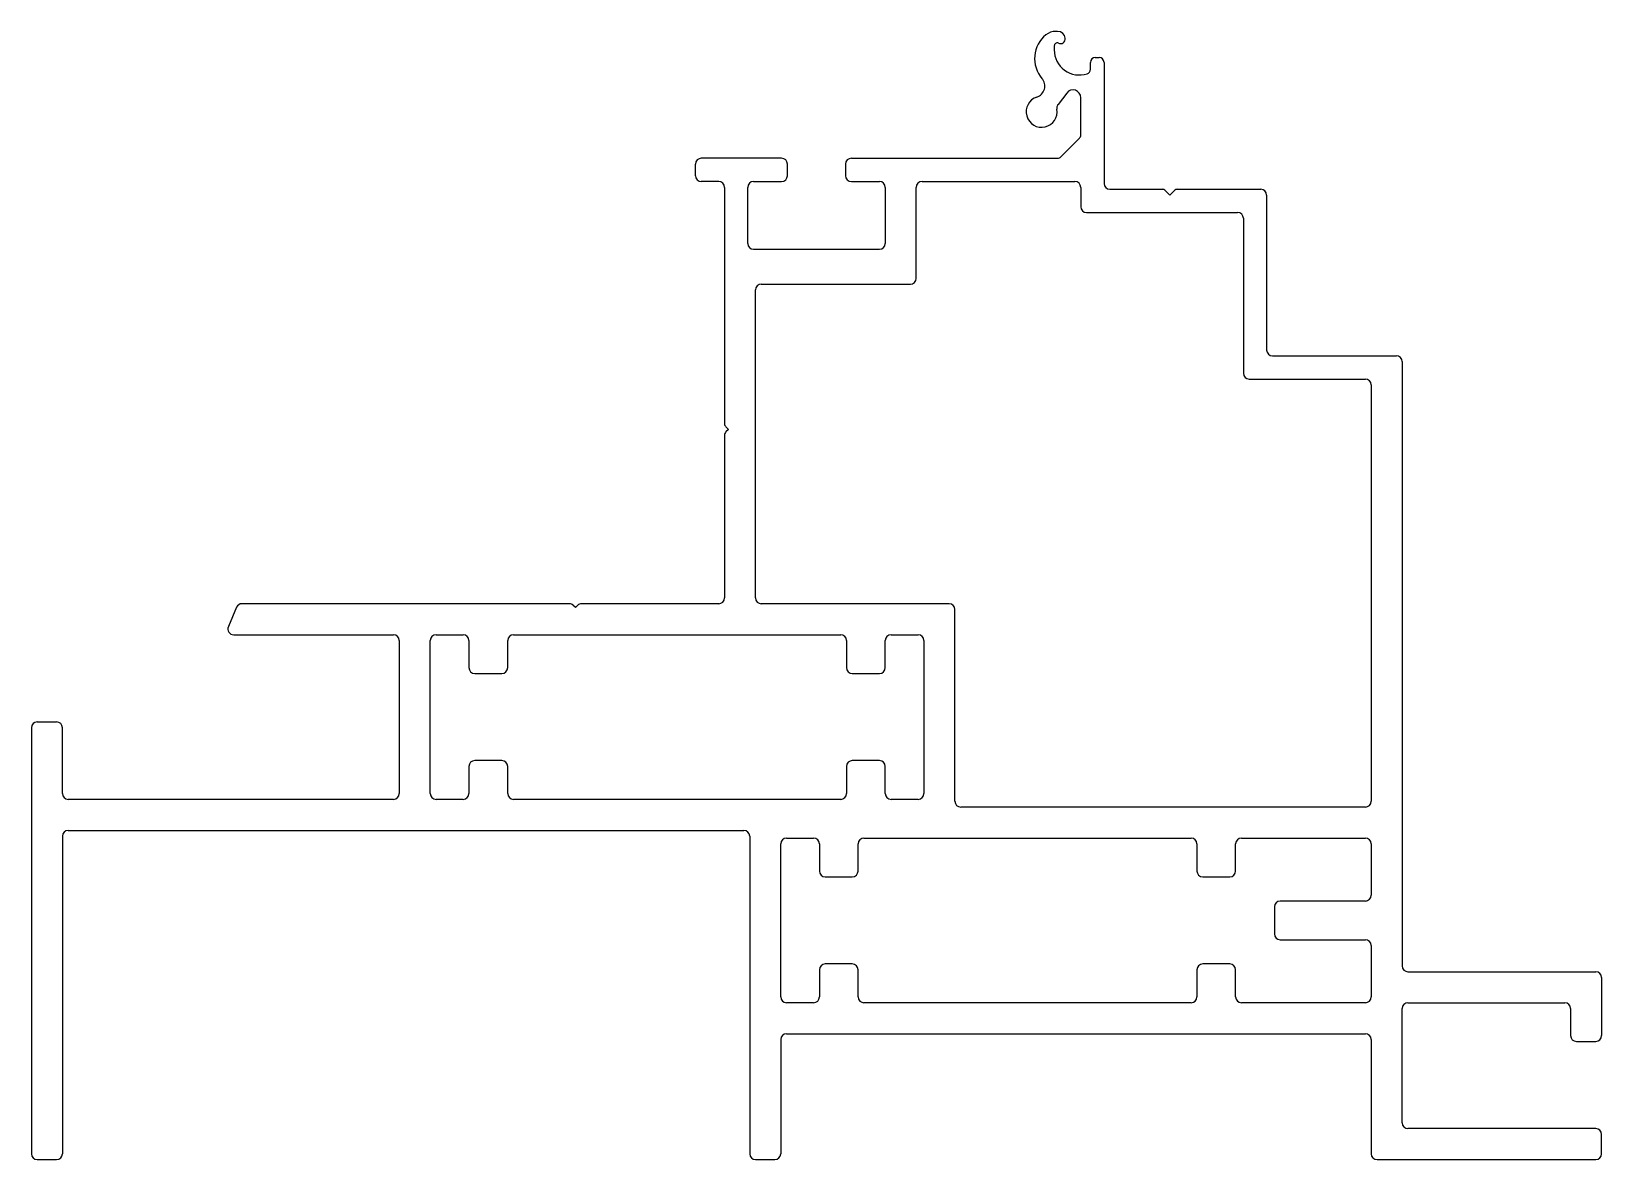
# Model space of a CAD drawing. Extents: x 1617 to 1698.1, y 1744.1 to 1802.4.
import ezdxf

# ---------------------------------------------------------------- set-up
doc = ezdxf.new("R2010")
doc.units = 0
doc.layers.get('0').update_dxf_attribs({"linetype": 'CONTINUOUS'})

msp = doc.modelspace()

# ---------------------------------------------------------------- linework, layer by layer
for p, q in [((1670.04, 1802.364), (1669.941, 1802.364)), ((1669.87, 1801.619), (1669.87, 1801.414)), ((1671.74, 1800.414), (1671.74, 1800.764)), ((1671.99, 1801.014), (1672.19, 1801.014)), ((1672.44, 1800.764), (1672.44, 1794.514)), ((1670.514, 1799.184), (1670.064, 1798.586)), ((1671.24, 1797.024), (1671.24, 1798.941)), ((1670.216, 1795.888), (1671.168, 1796.847)), ((1655.79, 1795.814), (1651.64, 1795.814)), ((1659.39, 1795.814), (1670.038, 1795.814)), ((1651.34, 1794.914), (1651.34, 1795.514)), ((1656.09, 1794.914), (1656.09, 1795.514)), ((1659.09, 1795.514), (1659.09, 1794.914)), ((1652.54, 1794.614), (1651.64, 1794.614)), ((1652.84, 1794.314), (1652.84, 1782.118)), ((1654.04, 1791.414), (1654.04, 1794.314)), ((1654.34, 1794.614), (1655.79, 1794.614)), ((1659.39, 1794.614), (1660.84, 1794.614)), ((1661.14, 1794.314), (1661.14, 1791.414)), ((1662.74, 1789.614), (1662.74, 1794.314)), ((1663.04, 1794.614), (1670.94, 1794.614)), ((1671.24, 1794.314), (1671.24, 1793.314)), ((1672.74, 1794.214), (1675.437, 1794.214)), ((1675.84, 1793.914), (1675.613, 1794.141)), ((1676.067, 1794.141), (1675.84, 1793.914)), ((1676.244, 1794.214), (1680.54, 1794.214)), ((1680.84, 1793.914), (1680.84, 1785.914)), ((1671.54, 1793.014), (1679.34, 1793.014)), ((1679.64, 1792.714), (1679.64, 1784.714)), ((1654.34, 1791.114), (1660.84, 1791.114)), ((1654.74, 1789.314), (1662.44, 1789.314)), ((1654.44, 1773.114), (1654.44, 1789.014)), ((1681.14, 1785.614), (1687.54, 1785.614)), ((1687.84, 1785.314), (1687.84, 1754.114)), ((1679.94, 1784.414), (1685.94, 1784.414)), ((1686.24, 1784.114), (1686.24, 1762.614)), ((1652.913, 1781.941), (1653.04, 1781.814)), ((1653.04, 1781.814), (1652.913, 1781.688)), ((1652.84, 1781.511), (1652.84, 1773.114)), ((1627.639, 1772.632), (1627.214, 1771.632)), ((1644.837, 1772.814), (1627.915, 1772.814)), ((1645.14, 1772.614), (1645.013, 1772.741)), ((1645.267, 1772.741), (1645.14, 1772.614)), ((1652.54, 1772.814), (1645.444, 1772.814)), ((1664.44, 1772.814), (1654.74, 1772.814)), ((1664.74, 1762.614), (1664.74, 1772.514)), ((1627.49, 1771.214), (1635.74, 1771.214)), ((1636.04, 1770.914), (1636.04, 1763.014)), ((1637.64, 1763.014), (1637.64, 1770.914)), ((1637.94, 1771.214), (1639.34, 1771.214)), ((1639.64, 1770.914), (1639.64, 1769.514)), ((1641.64, 1769.514), (1641.64, 1770.914)), ((1641.94, 1771.214), (1658.84, 1771.214)), ((1659.14, 1770.914), (1659.14, 1769.514)), ((1661.14, 1769.514), (1661.14, 1770.914)), ((1661.44, 1771.214), (1662.84, 1771.214)), ((1663.14, 1770.914), (1663.14, 1763.014)), ((1639.94, 1769.214), (1641.34, 1769.214)), ((1659.44, 1769.214), (1660.84, 1769.214)), ((1617.04, 1766.414), (1617.04, 1744.414)), ((1617.34, 1766.714), (1618.34, 1766.714)), ((1618.64, 1763.014), (1618.64, 1766.414)), ((1639.64, 1764.414), (1639.64, 1763.014)), ((1641.34, 1764.714), (1639.94, 1764.714)), ((1641.64, 1763.014), (1641.64, 1764.414)), ((1659.14, 1764.414), (1659.14, 1763.014)), ((1660.84, 1764.714), (1659.44, 1764.714)), ((1661.14, 1763.014), (1661.14, 1764.414)), ((1635.74, 1762.714), (1618.94, 1762.714)), ((1639.34, 1762.714), (1637.94, 1762.714)), ((1658.84, 1762.714), (1641.94, 1762.714)), ((1662.84, 1762.714), (1661.44, 1762.714)), ((1685.94, 1762.314), (1665.04, 1762.314)), ((1618.64, 1760.814), (1618.64, 1744.414)), ((1618.94, 1761.114), (1653.84, 1761.114)), ((1654.14, 1760.814), (1654.14, 1744.414)), ((1656.04, 1760.714), (1657.44, 1760.714)), ((1660.04, 1760.714), (1676.94, 1760.714)), ((1679.54, 1760.714), (1685.94, 1760.714)), ((1655.74, 1752.514), (1655.74, 1760.414)), ((1657.74, 1760.414), (1657.74, 1759.014)), ((1659.74, 1759.014), (1659.74, 1760.414)), ((1677.24, 1760.414), (1677.24, 1759.014)), ((1679.24, 1759.014), (1679.24, 1760.414)), ((1686.24, 1760.414), (1686.24, 1757.764)), ((1658.04, 1758.714), (1659.44, 1758.714)), ((1677.54, 1758.714), (1678.94, 1758.714)), ((1685.94, 1757.464), (1681.54, 1757.464)), ((1681.24, 1757.164), (1681.24, 1755.764)), ((1681.54, 1755.464), (1685.94, 1755.464)), ((1686.24, 1755.164), (1686.24, 1752.514)), ((1659.44, 1754.214), (1658.04, 1754.214)), ((1678.94, 1754.214), (1677.54, 1754.214)), ((1657.74, 1753.914), (1657.74, 1752.514)), ((1659.74, 1752.514), (1659.74, 1753.914)), ((1677.24, 1753.914), (1677.24, 1752.514)), ((1679.24, 1752.514), (1679.24, 1753.914)), ((1688.14, 1753.814), (1697.84, 1753.814)), ((1698.14, 1753.514), (1698.14, 1750.514)), ((1657.44, 1752.214), (1656.04, 1752.214)), ((1676.94, 1752.214), (1660.04, 1752.214)), ((1685.94, 1752.214), (1679.54, 1752.214)), ((1687.84, 1746.014), (1687.84, 1751.914)), ((1688.14, 1752.214), (1696.24, 1752.214)), ((1696.54, 1751.914), (1696.54, 1750.514)), ((1655.74, 1750.314), (1655.74, 1744.414)), ((1656.04, 1750.614), (1685.94, 1750.614)), ((1686.24, 1750.314), (1686.24, 1744.414)), ((1696.84, 1750.214), (1697.84, 1750.214)), ((1697.84, 1745.714), (1688.14, 1745.714)), ((1698.14, 1744.414), (1698.14, 1745.414)), ((1617.34, 1744.114), (1618.34, 1744.114)), ((1654.44, 1744.114), (1655.44, 1744.114)), ((1686.54, 1744.114), (1697.84, 1744.114))]:
    msp.add_line(p, q)
for centre, radius, start, end in [((1670.42, 1800.964), 1.568, 128.61721, 220.9289), ((1669.941, 1801.564), 0.8, 90, 128.61721), ((1670.04, 1801.964), 0.4, 6.69573, 90), ((1670.02, 1801.619), 0.15, 65.01113, 180), ((1671.17, 1801.414), 1.3, 180, 287.74384), ((1670.189, 1801.982), 0.25, 245.01113, 6.69573), ((1671.99, 1800.764), 0.25, 90, 180), ((1672.19, 1800.764), 0.25, 0, 90), ((1668.782, 1799.544), 0.6, 288.22773, 40.9289), ((1671.49, 1800.414), 0.25, 287.74384, 0), ((1669.22, 1798.214), 0.8, 108.22773, 10.01379), ((1670.837, 1798.941), 0.404, 0, 143), ((1670.303, 1798.406), 0.3, 143, 190.01379), ((1670.99, 1797.024), 0.25, 315.21598, 0), ((1651.64, 1795.514), 0.3, 90, 180), ((1655.79, 1795.514), 0.3, 0, 90), ((1659.39, 1795.514), 0.3, 90, 180), ((1670.038, 1796.064), 0.25, 270, 315.21598), ((1651.64, 1794.914), 0.3, 180, 270), ((1655.79, 1794.914), 0.3, 270, 0), ((1659.39, 1794.914), 0.3, 180, 270), ((1652.54, 1794.314), 0.3, 0, 90), ((1654.34, 1794.314), 0.3, 90, 180), ((1660.84, 1794.314), 0.3, 0, 90), ((1663.04, 1794.314), 0.3, 90, 180), ((1670.94, 1794.314), 0.3, 0, 90), ((1672.74, 1794.514), 0.3, 180, 270), ((1675.437, 1793.964), 0.25, 45, 90), ((1676.244, 1793.964), 0.25, 90, 135), ((1680.54, 1793.914), 0.3, 0, 90), ((1671.54, 1793.314), 0.3, 180, 270), ((1679.34, 1792.714), 0.3, 0, 90), ((1654.34, 1791.414), 0.3, 180, 270), ((1660.84, 1791.414), 0.3, 270, 0), ((1654.74, 1789.014), 0.3, 90, 180), ((1662.44, 1789.614), 0.3, 270, 0), ((1681.14, 1785.914), 0.3, 180, 270), ((1687.54, 1785.314), 0.3, 0, 90), ((1679.94, 1784.714), 0.3, 180, 270), ((1685.94, 1784.114), 0.3, 0, 90), ((1653.09, 1782.118), 0.25, 180, 225), ((1653.09, 1781.511), 0.25, 135, 180), ((1652.54, 1773.114), 0.3, 270, 0), ((1654.74, 1773.114), 0.3, 180, 270), ((1627.915, 1772.514), 0.3, 90, 157), ((1644.837, 1772.564), 0.25, 45, 90), ((1645.444, 1772.564), 0.25, 90, 135), ((1664.44, 1772.514), 0.3, 0, 90), ((1627.49, 1771.514), 0.3, 157, 270), ((1635.74, 1770.914), 0.3, 0, 90), ((1637.94, 1770.914), 0.3, 90, 180), ((1639.34, 1770.914), 0.3, 0, 90), ((1641.94, 1770.914), 0.3, 90, 180), ((1658.84, 1770.914), 0.3, 0, 90), ((1661.44, 1770.914), 0.3, 90, 180), ((1662.84, 1770.914), 0.3, 0, 90), ((1639.94, 1769.514), 0.3, 180, 270), ((1641.34, 1769.514), 0.3, 270, 0), ((1659.44, 1769.514), 0.3, 180, 270), ((1660.84, 1769.514), 0.3, 270, 0), ((1617.34, 1766.414), 0.3, 90, 180), ((1618.34, 1766.414), 0.3, 0, 90), ((1639.94, 1764.414), 0.3, 90, 180), ((1641.34, 1764.414), 0.3, 0, 90), ((1659.44, 1764.414), 0.3, 90, 180), ((1660.84, 1764.414), 0.3, 0, 90), ((1618.94, 1763.014), 0.3, 180, 270), ((1635.74, 1763.014), 0.3, 270, 0), ((1637.94, 1763.014), 0.3, 180, 270), ((1639.34, 1763.014), 0.3, 270, 0), ((1641.94, 1763.014), 0.3, 180, 270), ((1658.84, 1763.014), 0.3, 270, 0), ((1661.44, 1763.014), 0.3, 180, 270), ((1662.84, 1763.014), 0.3, 270, 0), ((1665.04, 1762.614), 0.3, 180, 270), ((1685.94, 1762.614), 0.3, 270, 0), ((1618.94, 1760.814), 0.3, 90, 180), ((1653.84, 1760.814), 0.3, 0, 90), ((1656.04, 1760.414), 0.3, 90, 180), ((1657.44, 1760.414), 0.3, 0, 90), ((1660.04, 1760.414), 0.3, 90, 180), ((1676.94, 1760.414), 0.3, 0, 90), ((1679.54, 1760.414), 0.3, 90, 180), ((1685.94, 1760.414), 0.3, 0, 90), ((1658.04, 1759.014), 0.3, 180, 270), ((1659.44, 1759.014), 0.3, 270, 0), ((1677.54, 1759.014), 0.3, 180, 270), ((1678.94, 1759.014), 0.3, 270, 0), ((1681.54, 1757.164), 0.3, 90, 180), ((1685.94, 1757.764), 0.3, 270, 0), ((1681.54, 1755.764), 0.3, 180, 270), ((1685.94, 1755.164), 0.3, 0, 90), ((1658.04, 1753.914), 0.3, 90, 180), ((1659.44, 1753.914), 0.3, 0, 90), ((1677.54, 1753.914), 0.3, 90, 180), ((1678.94, 1753.914), 0.3, 0, 90), ((1688.14, 1754.114), 0.3, 180, 270), ((1697.84, 1753.514), 0.3, 0, 90), ((1656.04, 1752.514), 0.3, 180, 270), ((1657.44, 1752.514), 0.3, 270, 0), ((1660.04, 1752.514), 0.3, 180, 270), ((1676.94, 1752.514), 0.3, 270, 0), ((1679.54, 1752.514), 0.3, 180, 270), ((1685.94, 1752.514), 0.3, 270, 0), ((1688.14, 1751.914), 0.3, 90, 180), ((1696.24, 1751.914), 0.3, 0, 90), ((1656.04, 1750.314), 0.3, 90, 180), ((1685.94, 1750.314), 0.3, 0, 90), ((1696.84, 1750.514), 0.3, 180, 270), ((1697.84, 1750.514), 0.3, 270, 0), ((1688.14, 1746.014), 0.3, 180, 270), ((1697.84, 1745.414), 0.3, 0, 90), ((1617.34, 1744.414), 0.3, 180, 270), ((1618.34, 1744.414), 0.3, 270, 360), ((1654.44, 1744.414), 0.3, 180, 270), ((1655.44, 1744.414), 0.3, 270, 0), ((1686.54, 1744.414), 0.3, 180, 270), ((1697.84, 1744.414), 0.3, 270, 0)]:
    msp.add_arc(centre, radius, start, end)

doc.saveas('drawing.dxf')
